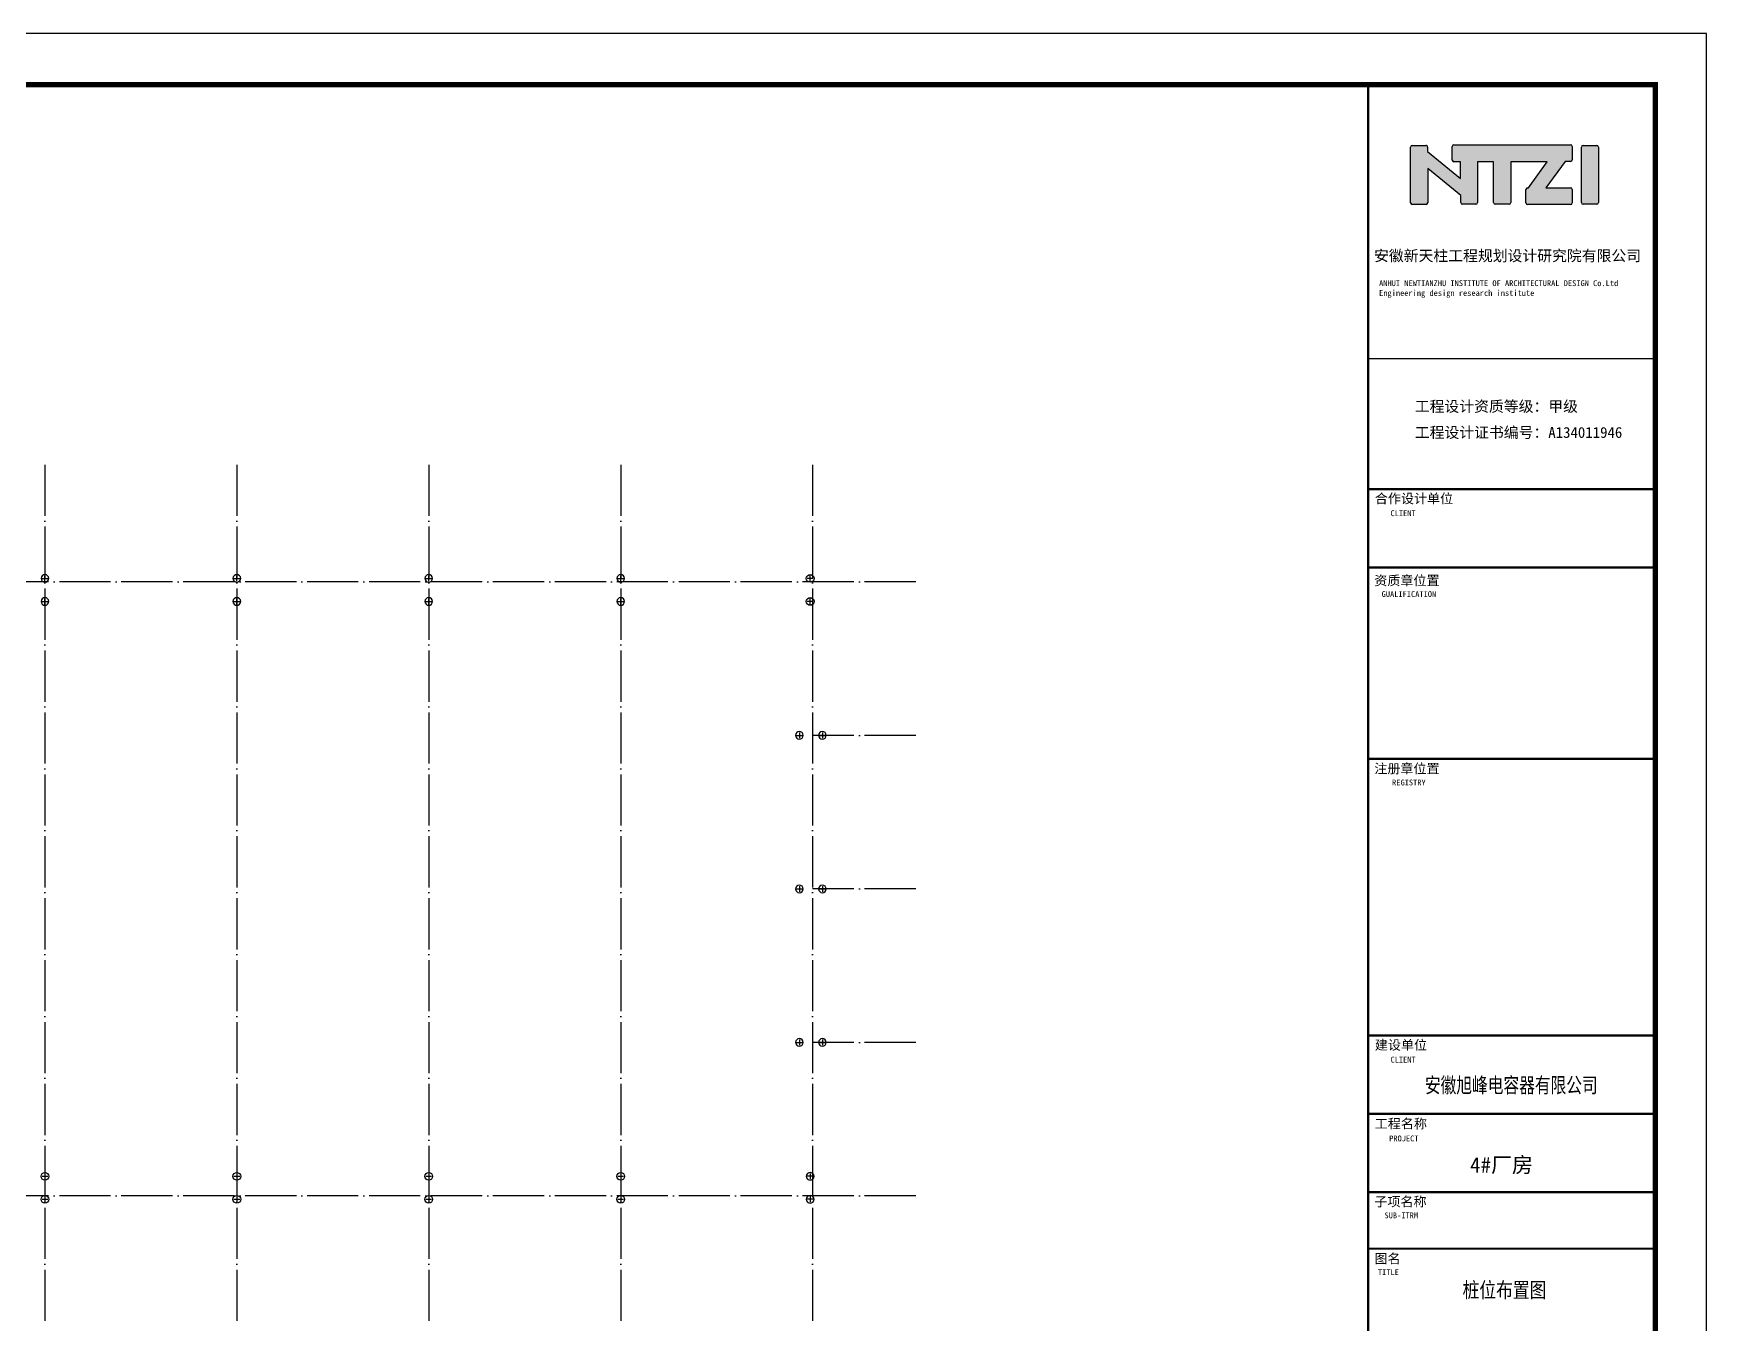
# Model space of a CAD drawing. Extents: x 32177600 to 32582346, y -189249 to 154687.
# Drawn here: x 32260827 to 32326200, y 104267 to 154687 of the extents above; entities that cross this region are included whole.
import ezdxf
from ezdxf.enums import TextEntityAlignment as Align

# ---------------------------------------------------------------- set-up
doc = ezdxf.new("R2010")
doc.units = 0
doc.header["$LTSCALE"] = 1000
doc.header["$MEASUREMENT"] = 0
doc.linetypes.add('ACAD_ISO04W100', pattern=[30.5, 24, -3, 0.5, -3])
doc.linetypes.add('DOTE', pattern=[2.42, 2, -0.2, 0.02, -0.2])
doc.layers.get('0').update_dxf_attribs({"linetype": 'CONTINUOUS'})
for name, color, linetype in [('1507', 6, 'CONTINUOUS'), ('DOTE', 1, 'ACAD_ISO04W100'), ('PUB_TAB', 7, 'CONTINUOUS'), ('PUB_TEXT', 7, 'CONTINUOUS'), ('PUB_TITLE', 4, 'CONTINUOUS')]:
    doc.layers.add(name, color=color, linetype=linetype)
doc.styles.add('-宋体', font='', dxfattribs={"width": 0.8})
doc.styles.add('STYLE-黑体', font='simhei.ttf')
doc.styles.add('TQ', font='')
doc.styles.get('-宋体').set_extended_font_data('SimSun')
doc.styles.get('TQ').set_extended_font_data('SimSun')

# ---------------------------------------------------------------- blocks, each defined once
blk = doc.blocks.new('桩')
at = {"layer": '1507'}
for p, q in [((112, 0), (-112, 0)), ((0, 112), (0, -112))]:
    blk.add_line(p, q, dxfattribs=at)
blk.add_circle((0, 0), 150, dxfattribs=at)
blk = doc.blocks.new('tk')
h = blk.add_hatch(color=256)
h.paths.add_polyline_path([(31009895, -54327), (31010541, -54856), (31010541, -54993, 0.414214), (31010573, -55025), (31010836, -55025, 0.414214), (31010868, -54993), (31010868, -54194), (31011182, -54194), (31011182, -54992, 0.414214), (31011214, -55024), (31011484, -55024, 0.414214), (31011516, -54992), (31011516, -54195), (31012229, -54195), (31011867, -54706), (31011845, -54706, 0.414214), (31011813, -54738), (31011813, -55000, 0.414214), (31011845, -55032), (31012685, -55032, 0.414214), (31012717, -55000), (31012717, -54736, 0.414214), (31012685, -54704), (31012205, -54704), (31012579, -54190), (31012686, -54190, 0.414214), (31012718, -54158), (31012718, -53897, 0.414214), (31012686, -53865), (31010407, -53865, 0.414214), (31010375, -53897), (31010375, -54164, 0.414214), (31010407, -54196), (31010538, -54196), (31010538, -54524), (31009893, -53997), (31009893, -53908, 0.41489), (31009861, -53876), (31009593, -53876, 0.414214), (31009561, -53908), (31009561, -54996, 0.414214), (31009593, -55028), (31009863, -55028, 0.414214), (31009895, -54996)])
h.paths.add_polyline_path([(31012899, -54993, 0.414214), (31012931, -55025), (31013198, -55025, 0.414214), (31013230, -54993), (31013230, -53909, 0.414214), (31013198, -53877), (31012931, -53877, 0.414214), (31012899, -53909)])
for p, q in [((31009561, -54996), (31009561, -53908)), ((31009593, -53876), (31009861, -53876)), ((31009893, -53908), (31009893, -53997)), ((31010375, -54164), (31010375, -53897)), ((31010407, -53865), (31012686, -53865)), ((31012718, -53897), (31012718, -54158)), ((31012899, -54993), (31012899, -53909)), ((31012931, -53877), (31013198, -53877)), ((31013230, -53909), (31013230, -54993)), ((31009893, -53997), (31010538, -54524)), ((31010538, -54196), (31010407, -54196)), ((31010538, -54524), (31010538, -54196)), ((31011182, -54194), (31010868, -54194)), ((31010868, -54194), (31010868, -54993)), ((31011182, -54992), (31011182, -54194)), ((31012229, -54195), (31011516, -54195)), ((31011516, -54195), (31011516, -54992)), ((31011867, -54706), (31012229, -54195)), ((31012579, -54190), (31012205, -54704)), ((31012686, -54190), (31012579, -54190)), ((31010541, -54856), (31009895, -54327)), ((31009895, -54327), (31009895, -54996)), ((31010541, -54993), (31010541, -54856)), ((31011813, -55000), (31011813, -54738)), ((31011845, -54706), (31011867, -54706)), ((31012205, -54704), (31012685, -54704)), ((31012717, -54736), (31012717, -55000)), ((31009863, -55028), (31009593, -55028)), ((31010836, -55025), (31010573, -55025)), ((31011484, -55024), (31011214, -55024)), ((31012685, -55032), (31011845, -55032)), ((31013198, -55025), (31012931, -55025))]:
    blk.add_line(p, q)
for centre, start, end in [((31009593, -53908), 90, 180), ((31009861, -53908), 359.8676, 90), ((31010407, -53897), 90, 180), ((31012686, -53897), 0, 90), ((31012931, -53909), 90, 180), ((31013198, -53909), 0, 90), ((31010407, -54164), 180, 270), ((31012686, -54158), 270, 0), ((31011845, -54738), 90, 180), ((31012685, -54736), 0, 90), ((31009593, -54996), 180, 270), ((31009863, -54996), 270, 0), ((31010573, -54993), 180, 270), ((31010836, -54993), 270, 0), ((31011214, -54992), 180, 270), ((31011484, -54992), 270, 0), ((31011845, -55000), 180, 270), ((31012685, -55000), 270, 0), ((31012931, -54993), 180, 270), ((31013198, -54993), 270, 0)]:
    blk.add_arc(centre, 32, start, end)
at = {"layer": 'PUB_TEXT'}
for q in [(31013606, -52688), (31014342, -53218)]:
    blk.add_line((31014342, -52688), q, dxfattribs=at)
at = {"layer": 'PUB_TITLE'}
blk.add_line((31014342, -52688), (31008732, -52688), dxfattribs=at)
at = {"layer": 'PUB_TITLE', "lineweight": 40}
blk.add_line((31008730, -62123), (31014340, -62123), dxfattribs=at)
for points, const_width in [([(31008732, -52688), (31008732, -92688)], 42.5), ([(31008732, -58043), (31014342, -58043)], 25.5), ([(31008732, -60593), (31014342, -60593)], 42.5), ([(31008732, -62123), (31014342, -62123)], 42.5), ([(31008730, -65863), (31014340, -65863)], 42.5), ([(31008732, -71271), (31014342, -71271)], 42.5), ([(31008732, -72801), (31014342, -72801)], 42.5), ([(31008732, -74331), (31014342, -74331)], 42.5), ([(31008732, -75436), (31014342, -75436)], 42.5)]:
    blk.add_lwpolyline(points, dxfattribs=dict(at, const_width=const_width))
at = {"layer": 'PUB_TEXT', "char_height": 212.5, "attachment_point": 1, "style": 'TQ'}
for s, insert in [('安徽新天柱工程规划设计研究院有限公司 ', (31008846, -55925)), ('工程设计资质等级：甲级 ', (31009642, -58869)), ('工程设计证书编号：{\\C0;A134011946} ', (31009642, -59379))]:
    blk.add_mtext(s, dxfattribs=dict(at, insert=insert))
at = {"layer": 'PUB_TEXT', "attachment_point": 1, "style": 'TQ'}
for s, insert, char_height, width in [('ANHUI NEWTIANZHU INSTITUTE OF ARCHITECTURAL DESIGN Co.Ltd\\PEngineering design research institute', (31008945, -56511), 114.75, 5257.35), ('合作设计单位', (31008862, -60683), 187, 1749.26), ('CLIENT', (31009168, -61006), 114.8, 2399.55), ('资质章位置', (31008851, -62285), 187, 2125), ('GUALIFICATION', (31008995, -62587), 114.75, 2680.9), ('注册章位置', (31008851, -65960), 187, 1530), ('REGISTRY', (31009199, -66268), 114.8, 2399.55), ('建设单位', (31008862, -71361), 187, 1111.8), ('CLIENT', (31009168, -71684), 114.8, 2399.55), ('工程名称', (31008860, -72899), 187, 1111.8), ('PROJECT', (31009142, -73224), 114.8, 2399.55), ('子项名称', (31008852, -74422), 187, 1111.8), ('SUB-ITRM', (31009050, -74728), 114.8, 2399.55), ('图名', (31008855, -75537), 187, 1111.8), ('TITLE', (31008922, -75837), 114.8, 2399.55)]:
    blk.add_mtext(s, dxfattribs=dict(at, insert=insert, char_height=char_height, width=width))

msp = doc.modelspace()

# ---------------------------------------------------------------- linework, layer by layer
at = {"layer": 'DOTE', "linetype": 'DOTE'}
for p, q in [((32261273.3, 137831.6, 0), (32261273.3, 104360.2, 0)), ((32268773.3, 137831.6, 0), (32268773.3, 104360.2, 0)), ((32276273.3, 137831.6, 0), (32276273.3, 104360.2, 0)), ((32283773.3, 137831.6, 0), (32283773.3, 104360.2, 0)), ((32291273.3, 137831.6, 0), (32291273.3, 104360.2, 0)), ((32295299.2, 133254.7, 0), (32197247.4, 133254.7, 0)), ((32295299.2, 127254.7, 0), (32291273.3, 127254.7, 0)), ((32295299.2, 121254.7, 0), (32291273.3, 121254.7, 0)), ((32295299.2, 115254.7, 0), (32291273.3, 115254.7, 0)), ((32295299.2, 109254.7, 0), (32197247.4, 109254.7, 0))]:
    msp.add_line(p, q, dxfattribs=at)
at = {"layer": 'PUB_TITLE', "elevation": 0}
msp.add_lwpolyline([(32177600.3, 70687.4), (32326200.3, 70687.4), (32326200.3, 154687.4), (32177600.3, 154687.4)], close=True, dxfattribs=at)
at = {"layer": 'PUB_TITLE', "const_width": 200, "elevation": 0}
msp.add_lwpolyline([(32182600.3, 72687.4), (32324200.3, 72687.4), (32324200.3, 152687.4), (32182600.3, 152687.4)], close=True, dxfattribs=at)

# ---------------------------------------------------------------- block references
at = {"xscale": 2, "yscale": 2, "zscale": 2}
msp.add_blockref('tk', (-29704483.9, 258064.2, 0), dxfattribs=at)
msp.add_blockref('tk', (-29704483.9, 258064.2, 0), dxfattribs=at)
at = {"xscale": -1}
for p, rotation in [((32261273.3, 133387.2, 0), 90), ((32268773.3, 133387.2, 0), 90), ((32276273.3, 133387.2, 0), 90), ((32283773.3, 133387.2, 0), 90), ((32261273.3, 132487.2, 0), 90), ((32268773.3, 132487.2, 0), 90), ((32276273.3, 132487.2, 0), 90), ((32283773.3, 132487.2, 0), 90), ((32291175.8, 110022.2, 0), 270), ((32291175.8, 109122.2, 0), 270)]:
    msp.add_blockref('桩', p, dxfattribs=dict(at, rotation=rotation))
for p, rotation in [((32291175.8, 133387.2, 0), 270), ((32291175.8, 132487.2, 0), 270), ((32261273.3, 110022.2, 0), 90), ((32268773.3, 110022.2, 0), 90), ((32276273.3, 110022.2, 0), 90), ((32283773.3, 110022.2, 0), 90), ((32261273.3, 109122.2, 0), 90), ((32268773.3, 109122.2, 0), 90), ((32276273.3, 109122.2, 0), 90), ((32283773.3, 109122.2, 0), 90)]:
    msp.add_blockref('桩', p, dxfattribs=dict(rotation=rotation))
for p in [(32290755.8, 127254.7, 0), (32291655.8, 127254.7, 0), (32290755.8, 121254.7, 0), (32291655.8, 121254.7, 0), (32290755.8, 115254.7, 0), (32291655.8, 115254.7, 0)]:
    msp.add_blockref('桩', p, dxfattribs=at)

# ---------------------------------------------------------------- texts
at = {"layer": 'PUB_TAB', "lineweight": -3}
for s, style, width, p in [('安徽旭峰电容器有限公司', 'STYLE-黑体', 0.75, (32318572.2, 113284.7, 0)), ('4#厂房', 'STYLE-黑体', 1.000119, (32318189.9, 110168.1, 0)), ('桩位布置图', '-宋体', 0.8, (32318305.4, 105279.8, 0))]:
    msp.add_text(s, height=600, dxfattribs=dict(at, style=style, width=width)).set_placement(p, align=Align.CENTER)

doc.saveas('drawing.dxf')
